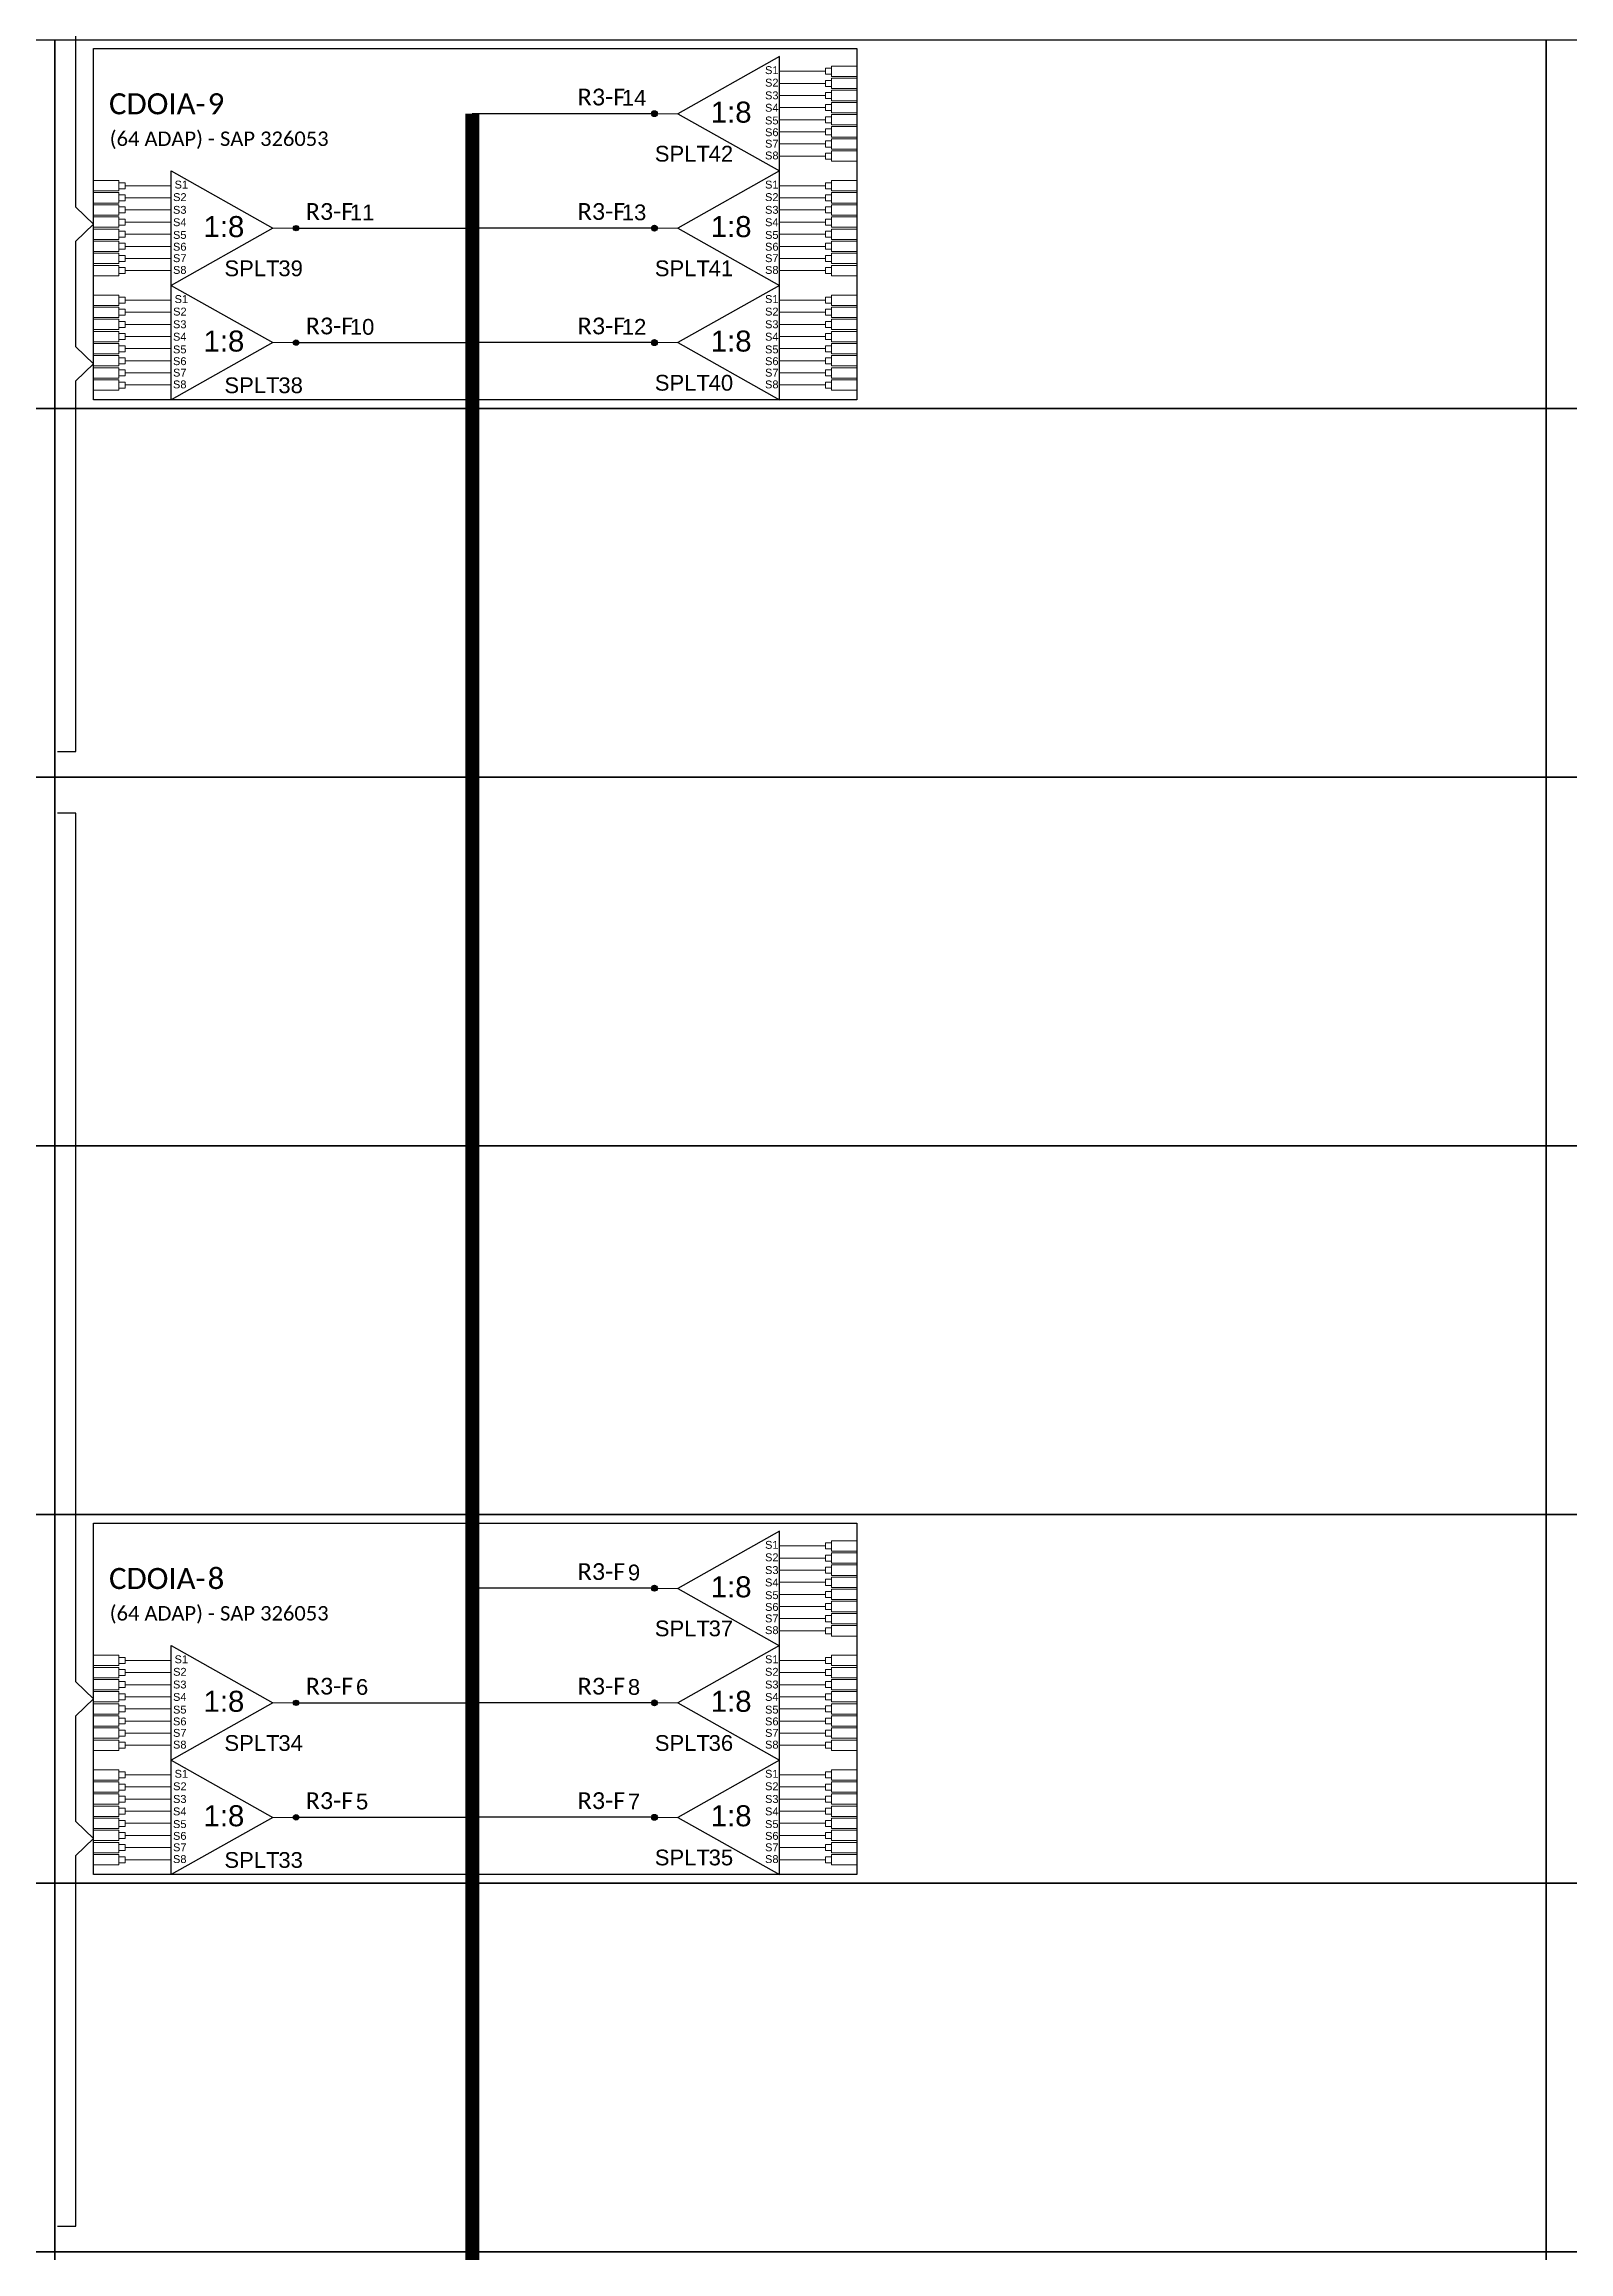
# Model space of a CAD drawing. Extents: x -89 to 2536, y 705 to 1299.
# Drawn here: x 2081.6 to 2203.4, y 981.3 to 1157.7 of the extents above; entities that cross this region are included whole.
import ezdxf
from ezdxf.enums import TextEntityAlignment as Align

# ---------------------------------------------------------------- set-up
doc = ezdxf.new("R2010")
doc.units = 0
doc.styles.add('ARIAL', font='arial.ttf')
doc.styles.add('WMF-Calibri0', font='calibri.ttf')

# ---------------------------------------------------------------- blocks, each defined once
blk = doc.blocks.new('SPLT_1-8_SC-APC_ESQ')
at = {"color": 1}
blk.add_lwpolyline([(7.37, -2.1), (17.04, -7.55), (7.37, -13), (7.37, -2.1)], dxfattribs=at)
at = {"color": 3, "lineweight": 0}
for points in [[(2.41, -3.02), (0, -3.02)], [(2.41, -4), (0, -4)], [(2.41, -4.17), (0, -4.17)], [(2.41, -3.02), (2.41, -4)], [(2.41, -4.17), (2.41, -5.16)], [(2.99, -3.51), (7.37, -3.51)], [(2.41, -5.16), (0, -5.16)], [(2.41, -5.32), (0, -5.32)], [(2.41, -5.32), (2.41, -6.31)], [(7.37, -4.66), (2.99, -4.66)], [(7.37, -5.82), (2.99, -5.82)], [(2.41, -6.31), (0, -6.31)], [(2.41, -6.48), (0, -6.48)], [(2.41, -7.46), (0, -7.46)], [(2.41, -7.63), (0, -7.63)], [(2.41, -6.48), (2.41, -7.46)], [(2.41, -7.63), (2.41, -8.62)], [(7.37, -6.97), (2.99, -6.97)], [(7.37, -8.12), (2.99, -8.12)], [(2.41, -8.62), (0, -8.62)], [(2.41, -8.78), (0, -8.78)], [(2.41, -9.77), (0, -9.77)], [(2.41, -9.94), (0, -9.94)], [(2.41, -8.78), (2.41, -9.77)], [(2.41, -9.94), (2.41, -10.92)], [(7.37, -9.28), (2.99, -9.28)], [(7.37, -10.43), (2.99, -10.43)], [(2.41, -10.92), (0, -10.92)], [(2.41, -11.09), (0, -11.09)], [(2.41, -12.08), (0, -12.08)], [(2.41, -11.09), (2.41, -12.08)], [(7.37, -11.58), (2.99, -11.58)]]:
    blk.add_lwpolyline(points, dxfattribs=at)
for points in [[(2.99, -3.22), (2.41, -3.22), (2.41, -3.8), (2.99, -3.8)], [(2.99, -4.38), (2.41, -4.38), (2.41, -4.95), (2.99, -4.95)], [(2.99, -5.53), (2.41, -5.53), (2.41, -6.1), (2.99, -6.1)], [(2.99, -6.68), (2.41, -6.68), (2.41, -7.26), (2.99, -7.26)], [(2.99, -7.84), (2.41, -7.84), (2.41, -8.41), (2.99, -8.41)], [(2.99, -8.99), (2.41, -8.99), (2.41, -9.56), (2.99, -9.56)], [(2.99, -10.14), (2.41, -10.14), (2.41, -10.72), (2.99, -10.72)], [(2.99, -11.3), (2.41, -11.3), (2.41, -11.87), (2.99, -11.87)]]:
    blk.add_lwpolyline(points, close=True, dxfattribs=at)
at = {"color": 1, "lineweight": 0}
blk.add_lwpolyline([(17.04, -7.55), (19.26, -7.55)], dxfattribs=at)
at = {"color": 1, "style": 'ARIAL'}
for s, height, p in [('S1', 0.75, (7.7, -3.78)), ('S3', 0.75, (7.55, -6.18)), ('S2', 0.75, (7.56, -4.97)), ('S5', 0.75, (7.55, -8.57)), ('S4', 0.75, (7.55, -7.36)), ('1:8', 2, (10.45, -8.4)), ('S6', 0.75, (7.55, -9.69)), ('S7', 0.75, (7.55, -10.78)), ('S8', 0.75, (7.55, -11.9))]:
    blk.add_text(s, height=height, dxfattribs=at).set_placement(p)
blk = doc.blocks.new('SPLT_1-8_SC-APC')
at = {"color": 1}
blk.add_lwpolyline([(-7.37, -2.1), (-17.04, -7.55), (-7.37, -13), (-7.37, -2.1)], dxfattribs=at)
at = {"color": 3, "lineweight": 0}
for points in [[(-2.99, -3.51), (-7.37, -3.51)], [(-2.41, -3.02), (-2.41, -4)], [(-2.41, -3.02), (0, -3.02)], [(-2.41, -4), (0, -4)], [(-2.41, -4.17), (-2.41, -5.16)], [(-2.41, -4.17), (0, -4.17)], [(-7.37, -4.66), (-2.99, -4.66)], [(-7.37, -5.82), (-2.99, -5.82)], [(-2.41, -5.16), (0, -5.16)], [(-2.41, -5.32), (-2.41, -6.31)], [(-2.41, -5.32), (0, -5.32)], [(-7.37, -6.97), (-2.99, -6.97)], [(-7.37, -8.12), (-2.99, -8.12)], [(-2.41, -6.31), (0, -6.31)], [(-2.41, -6.48), (-2.41, -7.46)], [(-2.41, -6.48), (0, -6.48)], [(-2.41, -7.46), (0, -7.46)], [(-2.41, -7.63), (-2.41, -8.62)], [(-2.41, -7.63), (0, -7.63)], [(-7.37, -9.28), (-2.99, -9.28)], [(-7.37, -10.43), (-2.99, -10.43)], [(-2.41, -8.62), (0, -8.62)], [(-2.41, -8.78), (-2.41, -9.77)], [(-2.41, -8.78), (0, -8.78)], [(-2.41, -9.77), (0, -9.77)], [(-2.41, -9.94), (-2.41, -10.92)], [(-2.41, -9.94), (0, -9.94)], [(-7.37, -11.58), (-2.99, -11.58)], [(-2.41, -10.92), (0, -10.92)], [(-2.41, -11.09), (-2.41, -12.08)], [(-2.41, -11.09), (0, -11.09)], [(-2.41, -12.08), (0, -12.08)]]:
    blk.add_lwpolyline(points, dxfattribs=at)
for points in [[(-2.99, -3.22), (-2.41, -3.22), (-2.41, -3.8), (-2.99, -3.8)], [(-2.99, -4.38), (-2.41, -4.38), (-2.41, -4.95), (-2.99, -4.95)], [(-2.99, -5.53), (-2.41, -5.53), (-2.41, -6.1), (-2.99, -6.1)], [(-2.99, -6.68), (-2.41, -6.68), (-2.41, -7.26), (-2.99, -7.26)], [(-2.99, -7.84), (-2.41, -7.84), (-2.41, -8.41), (-2.99, -8.41)], [(-2.99, -8.99), (-2.41, -8.99), (-2.41, -9.56), (-2.99, -9.56)], [(-2.99, -10.14), (-2.41, -10.14), (-2.41, -10.72), (-2.99, -10.72)], [(-2.99, -11.3), (-2.41, -11.3), (-2.41, -11.87), (-2.99, -11.87)]]:
    blk.add_lwpolyline(points, close=True, dxfattribs=at)
at = {"color": 1, "lineweight": 0}
blk.add_lwpolyline([(-17.04, -7.55), (-19.26, -7.55)], dxfattribs=at)
at = {"color": 1, "style": 'ARIAL'}
for s, height, p in [('S1', 0.75, (-8.74, -3.78)), ('S2', 0.75, (-8.74, -4.97)), ('S3', 0.75, (-8.74, -6.18)), ('1:8', 2, (-13.91, -8.4)), ('S4', 0.75, (-8.74, -7.36)), ('S5', 0.75, (-8.74, -8.57)), ('S6', 0.75, (-8.74, -9.69)), ('S7', 0.75, (-8.74, -10.78)), ('S8', 0.75, (-8.74, -11.9))]:
    blk.add_text(s, height=height, dxfattribs=at).set_placement(p)

msp = doc.modelspace()

# ---------------------------------------------------------------- hatches: boundary and pattern name
h = msp.add_hatch(color=3)
h.dxf.hatch_style = 1
edge = h.paths.add_edge_path()
edge.add_arc((2130.34, 1152.18), 0.237, 0, 360)
h = msp.add_hatch(color=3)
h.dxf.hatch_style = 1
edge = h.paths.add_edge_path()
edge.add_arc((2101.71, 1143.03), 0.215, 0, 360)
h = msp.add_hatch(color=3)
h.dxf.hatch_style = 1
edge = h.paths.add_edge_path()
edge.add_arc((2130.34, 1143.03), 0.237, 0, 360)
h = msp.add_hatch(color=3)
h.dxf.hatch_style = 1
edge = h.paths.add_edge_path()
edge.add_arc((2101.71, 1133.88), 0.215, 0, 360)
h = msp.add_hatch(color=3)
h.dxf.hatch_style = 1
edge = h.paths.add_edge_path()
edge.add_arc((2130.34, 1133.88), 0.237, 0, 360)
h = msp.add_hatch(color=3)
h.dxf.hatch_style = 1
edge = h.paths.add_edge_path()
edge.add_arc((2130.34, 1034.31), 0.237, 0, 360)
h = msp.add_hatch(color=3)
h.dxf.hatch_style = 1
edge = h.paths.add_edge_path()
edge.add_arc((2101.71, 1025.15), 0.215, 0, 360)
h = msp.add_hatch(color=3)
h.dxf.hatch_style = 1
edge = h.paths.add_edge_path()
edge.add_arc((2130.34, 1025.15), 0.237, 0, 360)
h = msp.add_hatch(color=3)
h.dxf.hatch_style = 1
edge = h.paths.add_edge_path()
edge.add_arc((2101.71, 1016), 0.215, 0, 360)
h = msp.add_hatch(color=3)
h.dxf.hatch_style = 1
edge = h.paths.add_edge_path()
edge.add_arc((2130.34, 1016), 0.237, 0, 360)

# ---------------------------------------------------------------- linework, layer by layer
at = {"color": 3}
for points in [[(2082.63, 1101.2), (2084.12, 1101.2), (2084.12, 1125.73), (2084.12, 1125.73), (2084.12, 1130.82), (2085.53, 1132.18), (2084.12, 1133.54), (2084.12, 1136.89), (2084.12, 1136.89), (2084.12, 1141.99), (2085.53, 1143.35), (2084.12, 1144.7), (2084.12, 1214.15), (2082.63, 1214.15)], [(2082.63, 983.32), (2084.12, 983.32), (2084.12, 1007.85), (2084.12, 1007.85), (2084.12, 1012.95), (2085.53, 1014.3), (2084.12, 1015.66), (2084.12, 1019.02), (2084.12, 1019.02), (2084.12, 1024.11), (2085.53, 1025.47), (2084.12, 1026.83), (2084.12, 1096.27), (2082.63, 1096.27)]]:
    msp.add_lwpolyline(points, dxfattribs=at)
for points in [[(2061.59, 1158.08), (2082.42, 1158.08), (2082.42, 1128.61), (2061.59, 1128.61)], [(2082.42, 1158.08), (2201.58, 1158.08), (2201.58, 1128.61), (2082.42, 1128.61)], [(2201.58, 1158.08), (2211.99, 1158.08), (2211.99, 1128.61), (2201.58, 1128.61)], [(2061.59, 1128.61), (2082.42, 1128.61), (2082.42, 1099.14), (2061.59, 1099.14)], [(2082.42, 1128.61), (2201.58, 1128.61), (2201.58, 1099.14), (2082.42, 1099.14)], [(2201.58, 1128.61), (2211.99, 1128.61), (2211.99, 1099.14), (2201.58, 1099.14)], [(2061.59, 1099.14), (2082.42, 1099.14), (2082.42, 1069.67), (2061.59, 1069.67)], [(2082.42, 1099.14), (2201.58, 1099.14), (2201.58, 1069.67), (2082.42, 1069.67)], [(2201.58, 1099.14), (2211.99, 1099.14), (2211.99, 1069.67), (2201.58, 1069.67)], [(2061.59, 1069.67), (2082.42, 1069.67), (2082.42, 1040.2), (2061.59, 1040.2)], [(2082.42, 1069.67), (2201.58, 1069.67), (2201.58, 1040.2), (2082.42, 1040.2)], [(2201.58, 1069.67), (2211.99, 1069.67), (2211.99, 1040.2), (2201.58, 1040.2)], [(2061.59, 1040.2), (2082.42, 1040.2), (2082.42, 1010.73), (2061.59, 1010.73)], [(2082.42, 1040.2), (2201.58, 1040.2), (2201.58, 1010.73), (2082.42, 1010.73)], [(2201.58, 1040.2), (2211.99, 1040.2), (2211.99, 1010.73), (2201.58, 1010.73)], [(2061.59, 1010.73), (2082.42, 1010.73), (2082.42, 981.27), (2061.59, 981.27)], [(2082.42, 1010.73), (2201.58, 1010.73), (2201.58, 981.27), (2082.42, 981.27)], [(2201.58, 1010.73), (2211.99, 1010.73), (2211.99, 981.27), (2201.58, 981.27)], [(2061.59, 981.27), (2082.42, 981.27), (2082.42, 951.8), (2061.59, 951.8)], [(2082.42, 981.27), (2201.58, 981.27), (2201.58, 951.8), (2082.42, 951.8)], [(2201.58, 981.27), (2211.99, 981.27), (2211.99, 951.8), (2201.58, 951.8)]]:
    msp.add_lwpolyline(points, close=True)
at = {"color": 1}
for points in [[(2085.53, 1157.39), (2146.52, 1157.39), (2146.52, 1129.3), (2085.53, 1129.3)], [(2085.53, 1039.52), (2146.52, 1039.52), (2146.52, 1011.42), (2085.53, 1011.42)]]:
    msp.add_lwpolyline(points, close=True, dxfattribs=at)
at = {"color": 30, "const_width": 1.12}
msp.add_lwpolyline([(2095.01, 856.23), (2095.01, 872.62), (2115.78, 872.62), (2115.78, 1152.18)], dxfattribs=at)
at = {"color": 30}
for points in [[(2130.34, 1152.18), (2115.78, 1152.18)], [(2101.71, 1143.03), (2115.78, 1143.03)], [(2130.34, 1143.03), (2115.78, 1143.03)], [(2101.71, 1133.88), (2115.78, 1133.88)], [(2130.34, 1133.88), (2115.78, 1133.88)], [(2130.34, 1034.31), (2115.78, 1034.31)], [(2101.71, 1025.15), (2115.78, 1025.15)], [(2130.34, 1025.15), (2115.78, 1025.15)], [(2101.71, 1016), (2115.78, 1016)], [(2130.34, 1016), (2115.78, 1016)]]:
    msp.add_lwpolyline(points, dxfattribs=at)
at = {"color": 1}
for points in [[(2146.52, 1129.3), (2146.52, 1129.3), (2146.52, 1129.3), (2085.53, 1129.3), (2085.53, 1149.37), (2085.53, 1149.37)], [(2146.52, 1011.42), (2146.52, 1011.42), (2146.52, 1011.42), (2085.53, 1011.42), (2085.53, 1031.49), (2085.53, 1031.49)]]:
    msp.add_lwpolyline(points, dxfattribs=at)
at = {"color": 3}
for centre, radius in [((2130.34, 1152.18), 0.237), ((2101.71, 1143.03), 0.215), ((2130.34, 1143.03), 0.237), ((2101.71, 1133.88), 0.215), ((2130.34, 1133.88), 0.237), ((2130.34, 1034.31), 0.237), ((2101.71, 1025.15), 0.215), ((2130.34, 1025.15), 0.237), ((2101.71, 1016), 0.215), ((2130.34, 1016), 0.237)]:
    msp.add_circle(centre, radius, dxfattribs=at)

# ---------------------------------------------------------------- block references
at = {"color": 3, "xscale": 0.84, "yscale": 0.84, "zscale": 0.84}
for p in [(2146.52, 1158.52), (2146.52, 1149.37), (2146.52, 1140.22), (2146.52, 1040.64), (2146.52, 1031.49), (2146.52, 1022.34)]:
    msp.add_blockref('SPLT_1-8_SC-APC', p, dxfattribs=at)
at = {"xscale": 0.84, "yscale": 0.84, "zscale": 0.84}
for p in [(2085.53, 1149.37), (2085.53, 1140.22), (2085.53, 1031.49), (2085.53, 1022.34)]:
    msp.add_blockref('SPLT_1-8_SC-APC_ESQ', p, dxfattribs=at)

# ---------------------------------------------------------------- texts
at = {"color": 30, "style": 'WMF-Calibri0'}
for p in [(2124.2, 1152.84), (2102.47, 1143.69), (2124.2, 1143.69), (2102.47, 1134.54), (2124.2, 1134.54), (2124.2, 1034.97), (2102.47, 1025.81), (2124.2, 1025.81), (2102.47, 1016.66), (2124.2, 1016.66)]:
    msp.add_text('R3-F', height=1.344, dxfattribs=at).set_placement(p)
at = {"color": 1, "style": 'WMF-Calibri0'}
for p in [(2086.76, 1152.13), (2086.76, 1034.25)]:
    msp.add_text('CDOIA-', height=1.68, dxfattribs=at).set_placement(p)
at = {"color": 7, "style": 'WMF-Calibri0'}
for s, p in [('9', (2094.64, 1152.13)), ('8', (2094.64, 1034.25))]:
    msp.add_text(s, height=1.68, dxfattribs=at).set_placement(p)
at = {"color": 30, "style": 'ARIAL'}
for s, p in [('14', (2128.71, 1152.82)), ('11', (2106.98, 1143.66)), ('13', (2128.71, 1143.66)), ('10', (2106.98, 1134.51)), ('12', (2128.71, 1134.51)), ('9', (2128.71, 1034.94)), ('6', (2106.98, 1025.79)), ('8', (2128.71, 1025.79)), ('5', (2106.98, 1016.63)), ('7', (2128.71, 1016.63))]:
    msp.add_text(s, height=1.26, dxfattribs=at).set_placement(p, align=Align.CENTER)
at = {"color": 1, "style": 'WMF-Calibri0'}
for p in [(2095.56, 1149.6), (2095.56, 1031.73)]:
    msp.add_text('(64 ADAP) - SAP 326053', height=1.155, dxfattribs=at).set_placement(p, align=Align.CENTER)
at = {"color": 7, "style": 'ARIAL'}
for s, p in [('SPLT', (2132.57, 1148.35)), ('42', (2135.65, 1148.35)), ('SPLT', (2098.18, 1139.19)), ('39', (2101.27, 1139.19)), ('SPLT', (2132.57, 1139.19)), ('41', (2135.65, 1139.19)), ('SPLT', (2132.57, 1130.04)), ('40', (2135.65, 1130.04)), ('SPLT', (2098.18, 1129.84)), ('38', (2101.27, 1129.84)), ('SPLT', (2132.57, 1030.47)), ('37', (2135.65, 1030.47)), ('SPLT', (2098.18, 1021.31)), ('34', (2101.27, 1021.31)), ('SPLT', (2132.57, 1021.31)), ('36', (2135.65, 1021.31)), ('SPLT', (2098.18, 1011.96)), ('33', (2101.27, 1011.96)), ('SPLT', (2132.57, 1012.16)), ('35', (2135.65, 1012.16))]:
    msp.add_text(s, height=1.26, dxfattribs=at).set_placement(p, align=Align.CENTER)

doc.saveas('drawing.dxf')
